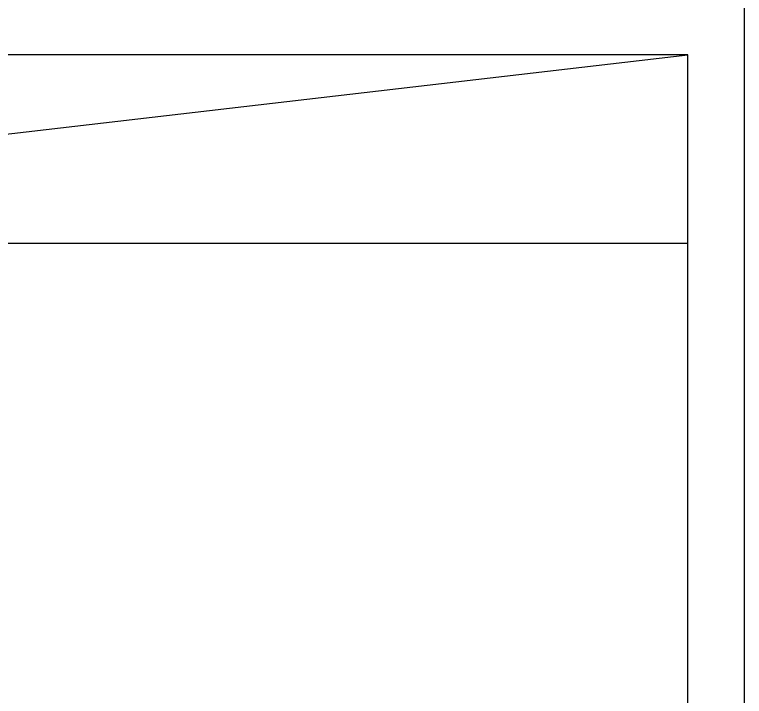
# Model space of a CAD drawing. Header units: millimetres. Extents: x 166 to 289, y 88 to 139.
# Drawn here: x 210.913 to 212.847, y 113.858 to 115.665 of the extents above; entities that cross this region are included whole.
import ezdxf

# ---------------------------------------------------------------- set-up
doc = ezdxf.new("R2010")
doc.units = ezdxf.units.MM
doc.header["$LTSCALE"] = 0.6
doc.layers.add('0.1', color=1, linetype='Continuous')
doc.layers.add('AR-ALV', color=5, linetype='Continuous')

msp = doc.modelspace()

# ---------------------------------------------------------------- linework, layer by layer
at = {"layer": '0.1'}
for p, q in [((208.3966, 115.058), (212.6966, 115.558)), ((212.6966, 115.058), (208.3966, 115.058))]:
    msp.add_line(p, q, dxfattribs=at)
at = {"layer": 'AR-ALV'}
for p, q in [((212.8466, 108.762), (212.8466, 118.262)), ((212.6966, 115.558), (208.3966, 115.558)), ((212.6966, 115.058), (212.6966, 115.558)), ((212.6966, 108.912), (212.6966, 115.558))]:
    msp.add_line(p, q, dxfattribs=at)

doc.saveas('drawing.dxf')
